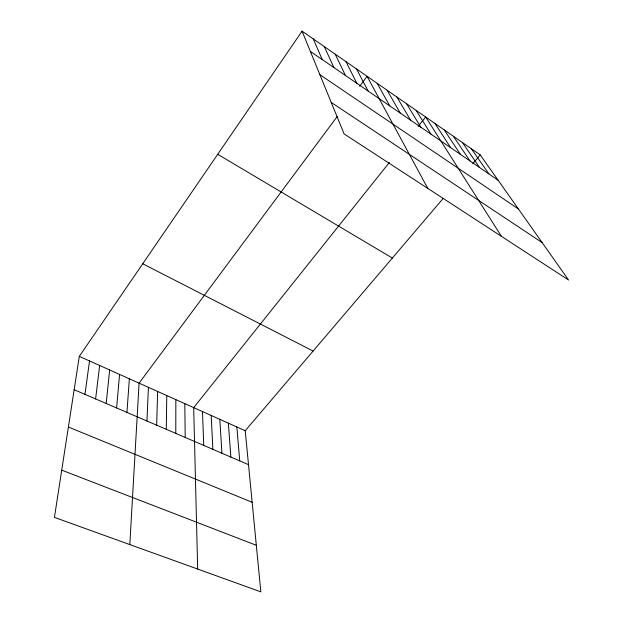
<?xml version="1.0" encoding="UTF-8"?>
<svg xmlns="http://www.w3.org/2000/svg" width="623" height="623" viewBox="0 0 623 623"><rect width="100%" height="100%" fill="white"/><g stroke="black" fill="none" stroke-linecap="round" stroke-linejoin="round"><path stroke-width="0.93" d="M175.787 433.406L175.842 399.623M166.279 429.317L166.785 395.566M156.669 425.182L157.642 391.47M146.958 421.008L148.406 387.327M129.818 544.58L139.085 383.153L337.23 116.485M126.936 412.403L129.374 378.8M116.61 407.964L119.569 374.407M106.175 403.478L109.664 369.969M95.615 398.946L99.649 365.483M84.946 394.359L89.533 360.951M302.069 31.15L344.13 133.953L568.565 280.031L480.247 154.917L302.069 31.15L79.308 356.372L54.435 517.386L260.835 591.85L245.221 430.711L443.015 198.605M359.627 86.34L367.079 76.31L427.806 188.419M389.352 162.486L193.683 407.621L197.67 569.064M418.126 126.438L425.665 116.999L501.429 236.335M472.771 163.685L480.247 154.917M61.732 470.155L256.326 545.296M68.39 427.043L252.159 502.294M74.16 389.718L248.507 464.657M79.308 356.372L245.221 430.711M142.737 263.763L313.104 351.053M217.723 154.294L392.358 258.047M331.241 102.452L542.142 242.596M319.887 74.698L518.398 208.962M310.355 51.405L498.135 180.257M471.409 148.78L488.884 173.903M462.468 142.566L479.515 167.478M453.427 136.289L470.03 160.975M444.277 129.934L460.436 154.387M435.025 123.51L450.717 147.721M416.187 110.419L430.921 134.132M406.601 103.761L420.829 127.217M396.898 97.024L410.612 120.2M387.078 90.203L400.27 113.106M377.141 83.295L389.788 105.91M356.59 69.021L368.084 91.02M345.96 61.638L356.854 83.311M335.197 54.162L345.469 75.5M324.295 46.593L333.928 67.58M313.252 38.922L322.223 59.551M236.833 426.95L239.73 460.888M228.368 423.157L230.868 457.08M219.818 419.326L221.92 453.233M211.189 415.463L212.879 449.347M202.483 411.562L203.744 445.422M184.805 403.642L185.202 437.447"/></g></svg>
